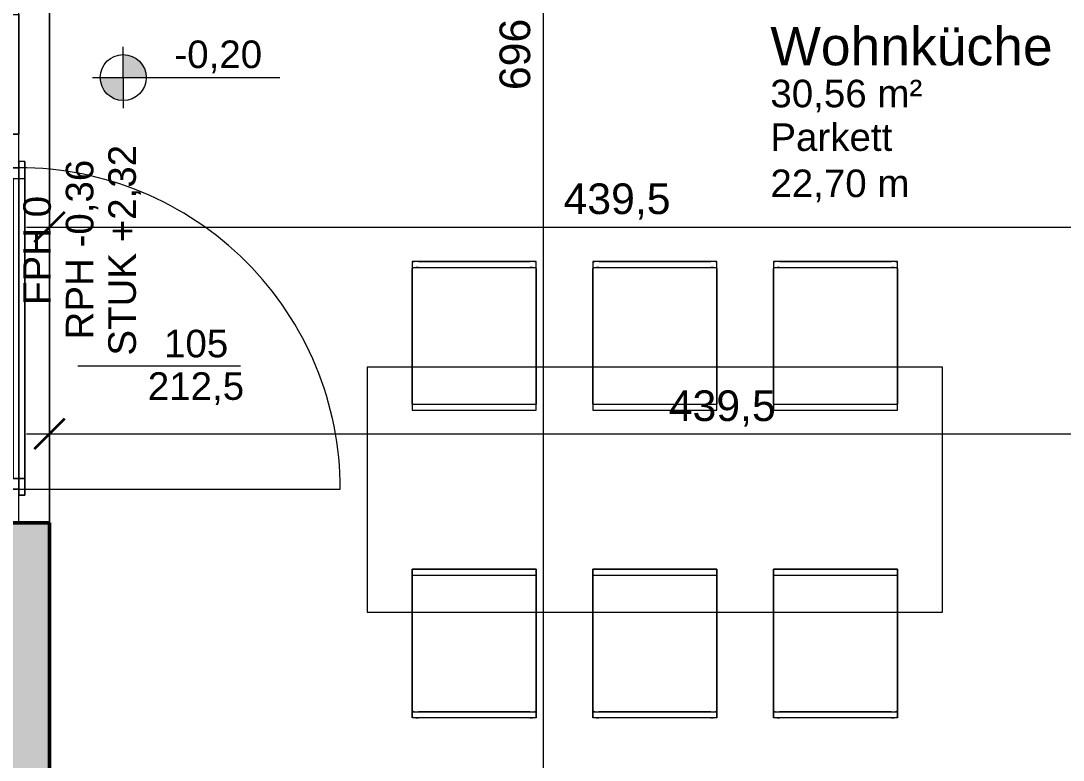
# Model space of a CAD drawing. Header units: metres. Extents: x -2.6 to 53.4, y 58.8 to 100.4.
# Drawn here: x 7.929 to 11.334, y 81.675 to 84.09 of the extents above; entities that cross this region are included whole.
import ezdxf

# ---------------------------------------------------------------- set-up
doc = ezdxf.new("R2010")
doc.units = ezdxf.units.M
for name, color, linetype, lineweight in [('A-GLAZ-IDEN_', 152, 'Continuous', 9), ('A_2D', 7, 'Continuous', 13), ('A_Bemassung-50_', 4, 'Continuous', 9), ('A_Bemassung_', 4, 'Continuous', 9), ('A_Moebel', 6, 'Continuous', 13), ('A_Raeume_', 7, 'Continuous', 5), ('A_Raeume_Beschriftung_', 7, 'Continuous', 9), ('A_Waende', 7, 'Continuous', 13), ('G-ANNO-DIMS_', 111, 'Continuous', 9)]:
    doc.layers.add(name, color=color, linetype=linetype, lineweight=lineweight)
doc.styles.add('Arial_2', font='arial.ttf', dxfattribs={"height": 0.09})
doc.styles.add('Arial_3', font='arial.ttf', dxfattribs={"height": 0.125})
doc.styles.add('Arial_5', font='arial.ttf', dxfattribs={"height": 0.1})
doc.dimstyles.new('WGA-Bemaßung_1', dxfattribs={"dimscale": 0.3048, "dimtxt": 0.102026, "dimasz": 0.328084, "dimexe": 0.246063, "dimexo": 0.0625, "dimgap": 0.04101, "dimtad": 1, "dimdec": 1, "dimlfac": 100, "dimrnd": 0.5, "dimdsep": 46, "dimtxsty": 'Arial_5', "dimblk1": 'OBLIQUE', "dimblk2": 'OBLIQUE', "dimsah": 1, "dimcen": 0.09, "dimdle": 0.246063, "dimazin": 2, "dimtfac": 1, "dimtdec": 4, "dimtix": 1, "dimtmove": 2, "dimatfit": 3, "dimfxl": 0.656168, "dimfxlon": 1, "dimtvp": 1, "dimtolj": 1, "dimtzin": 0, "dimarcsym": 2})
doc.dimstyles.new('WGA-Bemaßung_3', dxfattribs={"dimscale": 0.3048, "dimtxt": 0.102026, "dimasz": 0.328084, "dimexe": 0.246063, "dimexo": 0.0625, "dimgap": 0.04101, "dimtad": 1, "dimdec": 1, "dimlfac": 100, "dimrnd": 0.5, "dimdsep": 46, "dimtxsty": 'Arial_5', "dimblk1": 'OBLIQUE', "dimblk2": 'OBLIQUE', "dimsah": 1, "dimcen": 0.09, "dimdle": 0.246063, "dimazin": 2, "dimtfac": 1, "dimtdec": 4, "dimtix": 1, "dimtmove": 0, "dimatfit": 3, "dimfxl": 0.656168, "dimfxlon": 1, "dimtvp": 1, "dimtolj": 1, "dimtzin": 0, "dimarcsym": 2})

# ---------------------------------------------------------------- blocks, each defined once
blk = doc.blocks.new('Moeb_Esstisch_rechteckig_bear - 188 x 80-2791860-263_PP_00EG_BT1')
at = {"layer": 'A_Moebel', "color": 8}
for p, q in [((-1.4191, 0.7452), (-1.4391, 0.7452)), ((-1.4391, 0.7452), (-1.4391, 0.7423)), ((-1.4391, 0.7423), (-1.4391, 0.4)), ((-1.4391, 0.7423), (-1.4391, 0.7225)), ((-1.4391, 0.7423), (-1.4391, 0.6914)), ((-1.4391, 0.7255), (-1.4385, 0.7255)), ((-1.4391, 0.6716), (-1.4391, 0.7225)), ((-1.4384, 0.7255), (-1.4365, 0.7255)), ((-1.4364, 0.7255), (-1.4334, 0.7255)), ((-1.4332, 0.7255), (-1.4291, 0.7255)), ((-1.4291, 0.7255), (-1.4243, 0.7255)), ((-1.4242, 0.7255), (-1.4191, 0.7255)), ((-1.0541, 0.7452), (-1.4191, 0.7452)), ((-1.4191, 0.7452), (-1.0541, 0.7452)), ((-1.4191, 0.7255), (-1.0541, 0.7255)), ((-1.4191, 0.7255), (-1.0541, 0.7255)), ((-1.0341, 0.7452), (-1.0541, 0.7452)), ((-1.0541, 0.7255), (-1.0489, 0.7255)), ((-1.0489, 0.7255), (-1.0442, 0.7255)), ((-1.0441, 0.7255), (-1.0401, 0.7255)), ((-1.0399, 0.7255), (-1.037, 0.7255)), ((-1.0367, 0.7255), (-1.035, 0.7255)), ((-1.0347, 0.7255), (-1.0342, 0.7255)), ((-1.0341, 0.7423), (-1.0341, 0.7452)), ((-1.0341, 0.4), (-1.0341, 0.7423)), ((-1.0341, 0.7225), (-1.0341, 0.7423)), ((-1.0341, 0.6914), (-1.0341, 0.7423)), ((-1.0341, 0.7225), (-1.0341, 0.6716)), ((-0.8291, 0.7452), (-0.8491, 0.7452)), ((-0.8491, 0.7452), (-0.8491, 0.7423)), ((-0.8491, 0.7423), (-0.8491, 0.4)), ((-0.8491, 0.7423), (-0.8491, 0.7225)), ((-0.8491, 0.7423), (-0.8491, 0.6914)), ((-0.8491, 0.7255), (-0.8485, 0.7255)), ((-0.8491, 0.6716), (-0.8491, 0.7225)), ((-0.8484, 0.7255), (-0.8465, 0.7255)), ((-0.8464, 0.7255), (-0.8434, 0.7255)), ((-0.8432, 0.7255), (-0.8391, 0.7255)), ((-0.8391, 0.7255), (-0.8343, 0.7255)), ((-0.8342, 0.7255), (-0.8291, 0.7255)), ((-0.4641, 0.7452), (-0.8291, 0.7452)), ((-0.8291, 0.7452), (-0.4641, 0.7452)), ((-0.8291, 0.7255), (-0.4641, 0.7255)), ((-0.8291, 0.7255), (-0.4641, 0.7255)), ((-0.4441, 0.7452), (-0.4641, 0.7452)), ((-0.4641, 0.7255), (-0.4589, 0.7255)), ((-0.4589, 0.7255), (-0.4542, 0.7255)), ((-0.4541, 0.7255), (-0.4501, 0.7255)), ((-0.4499, 0.7255), (-0.447, 0.7255)), ((-0.4467, 0.7255), (-0.445, 0.7255)), ((-0.4447, 0.7255), (-0.4442, 0.7255)), ((-0.4441, 0.7423), (-0.4441, 0.7452)), ((-0.4441, 0.4), (-0.4441, 0.7423)), ((-0.4441, 0.7225), (-0.4441, 0.7423)), ((-0.4441, 0.6914), (-0.4441, 0.7423)), ((-0.4441, 0.7225), (-0.4441, 0.6716)), ((-0.2391, 0.7452), (-0.2591, 0.7452)), ((-0.2591, 0.7452), (-0.2591, 0.7423)), ((-0.2591, 0.7423), (-0.2591, 0.4)), ((-0.2591, 0.7423), (-0.2591, 0.7225)), ((-0.2591, 0.7423), (-0.2591, 0.6914)), ((-0.2591, 0.7255), (-0.2585, 0.7255)), ((-0.2591, 0.6716), (-0.2591, 0.7225)), ((-0.2584, 0.7255), (-0.2565, 0.7255)), ((-0.2564, 0.7255), (-0.2534, 0.7255)), ((-0.2532, 0.7255), (-0.2491, 0.7255)), ((-0.2491, 0.7255), (-0.2443, 0.7255)), ((-0.2442, 0.7255), (-0.2391, 0.7255)), ((0.1259, 0.7452), (-0.2391, 0.7452)), ((-0.2391, 0.7452), (0.1259, 0.7452)), ((-0.2391, 0.7255), (0.1259, 0.7255)), ((-0.2391, 0.7255), (0.1259, 0.7255)), ((0.1459, 0.7452), (0.1259, 0.7452)), ((0.1259, 0.7255), (0.1311, 0.7255)), ((0.1311, 0.7255), (0.1358, 0.7255)), ((0.1359, 0.7255), (0.1399, 0.7255)), ((0.1401, 0.7255), (0.143, 0.7255)), ((0.1433, 0.7255), (0.145, 0.7255)), ((0.1453, 0.7255), (0.1458, 0.7255)), ((0.1459, 0.7423), (0.1459, 0.7452)), ((0.1459, 0.4), (0.1459, 0.7423)), ((0.1459, 0.7225), (0.1459, 0.7423)), ((0.1459, 0.6914), (0.1459, 0.7423)), ((0.1459, 0.7225), (0.1459, 0.6716)), ((-1.4391, 0.6914), (-1.4391, 0.6868)), ((-1.4391, 0.6868), (-1.4391, 0.6783)), ((-1.0341, 0.6868), (-1.0341, 0.6914)), ((-1.0341, 0.6783), (-1.0341, 0.6868)), ((-0.8491, 0.6914), (-0.8491, 0.6868)), ((-0.8491, 0.6868), (-0.8491, 0.6783)), ((-0.4441, 0.6868), (-0.4441, 0.6914)), ((-0.4441, 0.6783), (-0.4441, 0.6868)), ((-0.2591, 0.6914), (-0.2591, 0.6868)), ((-0.2591, 0.6868), (-0.2591, 0.6783)), ((0.1459, 0.6868), (0.1459, 0.6914)), ((0.1459, 0.6783), (0.1459, 0.6868)), ((-1.4391, 0.6783), (-1.4391, 0.6663)), ((-1.4391, 0.6193), (-1.4391, 0.6716)), ((-1.4391, 0.6663), (-1.4391, 0.6517)), ((-1.4391, 0.6517), (-1.4391, 0.6353)), ((-1.0341, 0.6663), (-1.0341, 0.6783)), ((-1.0341, 0.6716), (-1.0341, 0.6193)), ((-1.0341, 0.6517), (-1.0341, 0.6663)), ((-1.0341, 0.6353), (-1.0341, 0.6517)), ((-0.8491, 0.6783), (-0.8491, 0.6663)), ((-0.8491, 0.6193), (-0.8491, 0.6716)), ((-0.8491, 0.6663), (-0.8491, 0.6517)), ((-0.8491, 0.6517), (-0.8491, 0.6353)), ((-0.4441, 0.6663), (-0.4441, 0.6783)), ((-0.4441, 0.6716), (-0.4441, 0.6193)), ((-0.4441, 0.6517), (-0.4441, 0.6663)), ((-0.4441, 0.6353), (-0.4441, 0.6517)), ((-0.2591, 0.6783), (-0.2591, 0.6663)), ((-0.2591, 0.6193), (-0.2591, 0.6716)), ((-0.2591, 0.6663), (-0.2591, 0.6517)), ((-0.2591, 0.6517), (-0.2591, 0.6353)), ((0.1459, 0.6663), (0.1459, 0.6783)), ((0.1459, 0.6716), (0.1459, 0.6193)), ((0.1459, 0.6517), (0.1459, 0.6663)), ((0.1459, 0.6353), (0.1459, 0.6517)), ((-1.4391, 0.6353), (-1.4391, 0.6181)), ((-1.4391, 0.4), (-1.4391, 0.6193)), ((-1.4391, 0.6181), (-1.4391, 0.4)), ((-1.0341, 0.6181), (-1.0341, 0.6353)), ((-1.0341, 0.6193), (-1.0341, 0.4)), ((-1.0341, 0.4), (-1.0341, 0.6181)), ((-0.8491, 0.6353), (-0.8491, 0.6181)), ((-0.8491, 0.4), (-0.8491, 0.6193)), ((-0.8491, 0.6181), (-0.8491, 0.4)), ((-0.4441, 0.6181), (-0.4441, 0.6353)), ((-0.4441, 0.6193), (-0.4441, 0.4)), ((-0.4441, 0.4), (-0.4441, 0.6181)), ((-0.2591, 0.6353), (-0.2591, 0.6181)), ((-0.2591, 0.4), (-0.2591, 0.6193)), ((-0.2591, 0.6181), (-0.2591, 0.4)), ((0.1459, 0.6181), (0.1459, 0.6353)), ((0.1459, 0.6193), (0.1459, 0.4)), ((0.1459, 0.4), (0.1459, 0.6181)), ((0.2934, 0.4), (-1.5866, 0.4)), ((-1.5866, 0.4), (-1.5866, -0.4)), ((0.2934, 0.4), (-1.5866, 0.4)), ((-1.5866, 0.4), (-1.5866, -0.4)), ((-1.4391, 0.4), (-1.4391, 0.2599)), ((-1.4391, 0.4), (-1.4391, 0.3221)), ((-1.4391, 0.3232), (-1.4391, 0.4)), ((-1.0341, 0.2599), (-1.0341, 0.4)), ((-1.0341, 0.4), (-1.0341, 0.3232)), ((-1.0341, 0.3221), (-1.0341, 0.4)), ((-0.8491, 0.4), (-0.8491, 0.2599)), ((-0.8491, 0.4), (-0.8491, 0.3221)), ((-0.8491, 0.3232), (-0.8491, 0.4)), ((-0.4441, 0.2599), (-0.4441, 0.4)), ((-0.4441, 0.4), (-0.4441, 0.3232)), ((-0.4441, 0.3221), (-0.4441, 0.4)), ((-0.2591, 0.4), (-0.2591, 0.2599)), ((-0.2591, 0.4), (-0.2591, 0.3221)), ((-0.2591, 0.3232), (-0.2591, 0.4)), ((0.1459, 0.2599), (0.1459, 0.4)), ((0.1459, 0.4), (0.1459, 0.3232)), ((0.1459, 0.3221), (0.1459, 0.4)), ((0.2934, -0.4), (0.2934, 0.4)), ((0.2934, -0.4), (0.2934, 0.4)), ((-1.4391, 0.3232), (-1.4391, 0.2628)), ((-1.4391, 0.3117), (-1.4391, 0.3221)), ((-1.4391, 0.3018), (-1.4391, 0.3117)), ((-1.0341, 0.3076), (-1.0341, 0.3232)), ((-1.0341, 0.3221), (-1.0341, 0.2932)), ((-1.0341, 0.2928), (-1.0341, 0.3076)), ((-0.8491, 0.3232), (-0.8491, 0.2599)), ((-0.8491, 0.3117), (-0.8491, 0.3221)), ((-0.8491, 0.3018), (-0.8491, 0.3117)), ((-0.4441, 0.2799), (-0.4441, 0.3232)), ((-0.4441, 0.3221), (-0.4441, 0.3117)), ((-0.4441, 0.3117), (-0.4441, 0.3018)), ((-0.2591, 0.3232), (-0.2591, 0.3076)), ((-0.2591, 0.2932), (-0.2591, 0.3221)), ((-0.2591, 0.3076), (-0.2591, 0.2928)), ((0.1459, 0.3076), (0.1459, 0.3232)), ((0.1459, 0.3221), (0.1459, 0.3117)), ((0.1459, 0.3117), (0.1459, 0.2932)), ((0.1459, 0.2928), (0.1459, 0.3076)), ((-1.4391, 0.2932), (-1.4391, 0.3018)), ((-1.4391, 0.2863), (-1.4391, 0.2928)), ((-1.4391, 0.2818), (-1.4391, 0.2863)), ((-1.4391, 0.2798), (-1.4391, 0.2818)), ((-1.4391, 0.2798), (-1.4391, 0.2599)), ((-1.4391, 0.2798), (-1.0341, 0.2798)), ((-1.0341, 0.2799), (-1.0341, 0.2928)), ((-1.0341, 0.2928), (-1.0341, 0.2798)), ((-1.0341, 0.2696), (-1.0341, 0.2799)), ((-1.0341, 0.2599), (-1.0341, 0.2798)), ((-0.8491, 0.2932), (-0.8491, 0.3018)), ((-0.8491, 0.2863), (-0.8491, 0.2928)), ((-0.8491, 0.2818), (-0.8491, 0.2863)), ((-0.8491, 0.2798), (-0.8491, 0.2818)), ((-0.8491, 0.2798), (-0.8491, 0.2599)), ((-0.8491, 0.2798), (-0.4441, 0.2798)), ((-0.4441, 0.3018), (-0.4441, 0.2932)), ((-0.4441, 0.2928), (-0.4441, 0.2863)), ((-0.4441, 0.2863), (-0.4441, 0.2818)), ((-0.4441, 0.2818), (-0.4441, 0.2798)), ((-0.4441, 0.2696), (-0.4441, 0.2799)), ((-0.4441, 0.2599), (-0.4441, 0.2798)), ((-0.2591, 0.2798), (-0.2591, 0.2928)), ((-0.2591, 0.2928), (-0.2591, 0.2799)), ((-0.2591, 0.2799), (-0.2591, 0.2696)), ((-0.2591, 0.2798), (-0.2591, 0.2599)), ((-0.2591, 0.2798), (0.1459, 0.2798)), ((0.1459, 0.2799), (0.1459, 0.2928)), ((0.1459, 0.2928), (0.1459, 0.2798)), ((0.1459, 0.2696), (0.1459, 0.2799)), ((0.1459, 0.2599), (0.1459, 0.2798)), ((-1.4391, 0.2628), (-1.4391, 0.2599)), ((-1.4391, 0.2599), (-1.0341, 0.2599)), ((-1.4391, 0.2599), (-1.0341, 0.2599)), ((-1.0341, 0.2628), (-1.0341, 0.2696)), ((-1.0341, 0.2599), (-1.0341, 0.2628)), ((-0.8491, 0.2599), (-0.4441, 0.2599)), ((-0.8491, 0.2599), (-0.4441, 0.2599)), ((-0.4441, 0.2628), (-0.4441, 0.2696)), ((-0.4441, 0.2599), (-0.4441, 0.2628)), ((-0.2591, 0.2696), (-0.2591, 0.2628)), ((-0.2591, 0.2628), (-0.2591, 0.2599)), ((-0.2591, 0.2599), (0.1459, 0.2599)), ((-0.2591, 0.2599), (0.1459, 0.2599)), ((0.1459, 0.2628), (0.1459, 0.2696)), ((0.1459, 0.2599), (0.1459, 0.2628)), ((-1.4391, -0.2599), (-1.0341, -0.2599)), ((-1.4391, -0.4), (-1.4391, -0.2599)), ((-1.4391, -0.2599), (-1.4391, -0.2628)), ((-1.4391, -0.2599), (-1.4391, -0.2798)), ((-1.0341, -0.2599), (-1.4391, -0.2599)), ((-1.4391, -0.2599), (-1.0341, -0.2599)), ((-1.4391, -0.4), (-1.4391, -0.2599)), ((-1.4391, -0.2599), (-1.4391, -0.2628)), ((-1.4391, -0.2599), (-1.4391, -0.2798)), ((-1.0341, -0.2599), (-1.4391, -0.2599)), ((-1.4391, -0.2628), (-1.4391, -0.2696)), ((-1.4391, -0.2628), (-1.4391, -0.2696)), ((-1.4391, -0.2696), (-1.4391, -0.2799)), ((-1.4391, -0.2696), (-1.4391, -0.2799)), ((-1.0341, -0.2599), (-1.0341, -0.4)), ((-1.0341, -0.2798), (-1.0341, -0.2599)), ((-1.0341, -0.2628), (-1.0341, -0.2599)), ((-1.0341, -0.2599), (-1.0341, -0.4)), ((-1.0341, -0.2798), (-1.0341, -0.2599)), ((-1.0341, -0.2628), (-1.0341, -0.2599)), ((-1.0341, -0.2696), (-1.0341, -0.2628)), ((-1.0341, -0.2696), (-1.0341, -0.2628)), ((-1.0341, -0.2799), (-1.0341, -0.2696)), ((-1.0341, -0.2799), (-1.0341, -0.2696)), ((-0.8491, -0.2599), (-0.4441, -0.2599)), ((-0.8491, -0.4), (-0.8491, -0.2599)), ((-0.8491, -0.2599), (-0.8491, -0.2628)), ((-0.8491, -0.2599), (-0.8491, -0.2798)), ((-0.4441, -0.2599), (-0.8491, -0.2599)), ((-0.8491, -0.2628), (-0.8491, -0.2696)), ((-0.8491, -0.2696), (-0.8491, -0.2799)), ((-0.4441, -0.2599), (-0.4441, -0.4)), ((-0.4441, -0.2798), (-0.4441, -0.2599)), ((-0.4441, -0.2628), (-0.4441, -0.2599)), ((-0.4441, -0.2696), (-0.4441, -0.2628)), ((-0.4441, -0.2799), (-0.4441, -0.2696)), ((-0.2591, -0.2599), (0.1459, -0.2599)), ((-0.2591, -0.4), (-0.2591, -0.2599)), ((-0.2591, -0.2599), (-0.2591, -0.2628)), ((-0.2591, -0.2599), (-0.2591, -0.2798)), ((0.1459, -0.2599), (-0.2591, -0.2599)), ((-0.2591, -0.2599), (0.1459, -0.2599)), ((-0.2591, -0.4), (-0.2591, -0.2599)), ((-0.2591, -0.2599), (-0.2591, -0.2628)), ((-0.2591, -0.2599), (-0.2591, -0.2798)), ((0.1459, -0.2599), (-0.2591, -0.2599)), ((-0.2591, -0.2628), (-0.2591, -0.2696)), ((-0.2591, -0.2628), (-0.2591, -0.2696)), ((-0.2591, -0.2696), (-0.2591, -0.3232)), ((-0.2591, -0.2696), (-0.2591, -0.2799)), ((0.1459, -0.2599), (0.1459, -0.4)), ((0.1459, -0.2798), (0.1459, -0.2599)), ((0.1459, -0.2628), (0.1459, -0.2599)), ((0.1459, -0.2599), (0.1459, -0.4)), ((0.1459, -0.2798), (0.1459, -0.2599)), ((0.1459, -0.2628), (0.1459, -0.2599)), ((0.1459, -0.2928), (0.1459, -0.2628)), ((0.1459, -0.2696), (0.1459, -0.2628)), ((0.1459, -0.2799), (0.1459, -0.2696)), ((-1.4391, -0.2818), (-1.4391, -0.2798)), ((-1.0341, -0.2798), (-1.4391, -0.2798)), ((-1.4391, -0.2818), (-1.4391, -0.2798)), ((-1.0341, -0.2798), (-1.4391, -0.2798)), ((-1.4391, -0.2799), (-1.4391, -0.2928)), ((-1.4391, -0.2799), (-1.4391, -0.2928)), ((-1.4391, -0.2863), (-1.4391, -0.2818)), ((-1.4391, -0.2863), (-1.4391, -0.2818)), ((-1.4391, -0.2928), (-1.4391, -0.2863)), ((-1.4391, -0.2928), (-1.4391, -0.2863)), ((-1.4391, -0.2928), (-1.4391, -0.3076)), ((-1.4391, -0.2928), (-1.4391, -0.3076)), ((-1.4391, -0.3018), (-1.4391, -0.2932)), ((-1.4391, -0.3018), (-1.4391, -0.2932)), ((-1.4391, -0.3117), (-1.4391, -0.3018)), ((-1.4391, -0.3117), (-1.4391, -0.3018)), ((-1.0341, -0.2798), (-1.0341, -0.2818)), ((-1.0341, -0.2798), (-1.0341, -0.2818)), ((-1.0341, -0.2928), (-1.0341, -0.2799)), ((-1.0341, -0.2928), (-1.0341, -0.2799)), ((-1.0341, -0.2818), (-1.0341, -0.2863)), ((-1.0341, -0.2818), (-1.0341, -0.2863)), ((-1.0341, -0.2863), (-1.0341, -0.2928)), ((-1.0341, -0.2863), (-1.0341, -0.2928)), ((-1.0341, -0.3076), (-1.0341, -0.2928)), ((-1.0341, -0.3076), (-1.0341, -0.2928)), ((-1.0341, -0.2932), (-1.0341, -0.3018)), ((-1.0341, -0.2932), (-1.0341, -0.3018)), ((-1.0341, -0.3018), (-1.0341, -0.3117)), ((-1.0341, -0.3018), (-1.0341, -0.3117)), ((-0.8491, -0.2928), (-0.8491, -0.2798)), ((-0.4441, -0.2798), (-0.8491, -0.2798)), ((-0.8491, -0.2799), (-0.8491, -0.2928)), ((-0.8491, -0.2928), (-0.8491, -0.3076)), ((-0.8491, -0.3221), (-0.8491, -0.2932)), ((-0.4441, -0.2798), (-0.4441, -0.2928)), ((-0.4441, -0.2928), (-0.4441, -0.2799)), ((-0.4441, -0.3076), (-0.4441, -0.2928)), ((-0.4441, -0.2932), (-0.4441, -0.3221)), ((-0.2591, -0.2928), (-0.2591, -0.2798)), ((0.1459, -0.2798), (-0.2591, -0.2798)), ((-0.2591, -0.2818), (-0.2591, -0.2798)), ((0.1459, -0.2798), (-0.2591, -0.2798)), ((-0.2591, -0.2799), (-0.2591, -0.2928)), ((-0.2591, -0.2863), (-0.2591, -0.2818)), ((-0.2591, -0.2928), (-0.2591, -0.2863)), ((-0.2591, -0.2928), (-0.2591, -0.3076)), ((-0.2591, -0.3221), (-0.2591, -0.2932)), ((-0.2591, -0.3018), (-0.2591, -0.2932)), ((-0.2591, -0.3117), (-0.2591, -0.3018)), ((0.1459, -0.2798), (0.1459, -0.2928)), ((0.1459, -0.2798), (0.1459, -0.2818)), ((0.1459, -0.2928), (0.1459, -0.2799)), ((0.1459, -0.2818), (0.1459, -0.2863)), ((0.1459, -0.2863), (0.1459, -0.2928)), ((0.1459, -0.3232), (0.1459, -0.2928)), ((0.1459, -0.3076), (0.1459, -0.2928)), ((0.1459, -0.2932), (0.1459, -0.3221)), ((0.1459, -0.2932), (0.1459, -0.3018)), ((0.1459, -0.3018), (0.1459, -0.3117)), ((-1.4391, -0.3076), (-1.4391, -0.3232)), ((-1.4391, -0.3076), (-1.4391, -0.3232)), ((-1.4391, -0.3221), (-1.4391, -0.3117)), ((-1.4391, -0.3221), (-1.4391, -0.3117)), ((-1.4391, -0.3221), (-1.4391, -0.4)), ((-1.4391, -0.3221), (-1.4391, -0.4)), ((-1.4391, -0.4), (-1.4391, -0.3232)), ((-1.4391, -0.4), (-1.4391, -0.3232)), ((-1.0341, -0.3232), (-1.0341, -0.3076)), ((-1.0341, -0.3232), (-1.0341, -0.3076)), ((-1.0341, -0.3117), (-1.0341, -0.3221)), ((-1.0341, -0.3117), (-1.0341, -0.3221)), ((-1.0341, -0.4), (-1.0341, -0.3221)), ((-1.0341, -0.4), (-1.0341, -0.3221)), ((-1.0341, -0.3232), (-1.0341, -0.4)), ((-1.0341, -0.3232), (-1.0341, -0.4)), ((-0.8491, -0.3076), (-0.8491, -0.3232)), ((-0.8491, -0.3221), (-0.8491, -0.4)), ((-0.8491, -0.4), (-0.8491, -0.3232)), ((-0.4441, -0.3232), (-0.4441, -0.3076)), ((-0.4441, -0.4), (-0.4441, -0.3221)), ((-0.4441, -0.3232), (-0.4441, -0.4)), ((-0.2591, -0.3076), (-0.2591, -0.3232)), ((-0.2591, -0.3221), (-0.2591, -0.3117)), ((-0.2591, -0.3221), (-0.2591, -0.4)), ((-0.2591, -0.3221), (-0.2591, -0.4)), ((-0.2591, -0.4), (-0.2591, -0.3232)), ((-0.2591, -0.4), (-0.2591, -0.3232)), ((0.1459, -0.3232), (0.1459, -0.3076)), ((0.1459, -0.3117), (0.1459, -0.3221)), ((0.1459, -0.4), (0.1459, -0.3221)), ((0.1459, -0.4), (0.1459, -0.3221)), ((0.1459, -0.3232), (0.1459, -0.4)), ((0.1459, -0.3232), (0.1459, -0.4)), ((-1.5866, -0.4), (0.2934, -0.4)), ((-1.5866, -0.4), (0.2934, -0.4)), ((-1.4391, -0.6711), (-1.4391, -0.4)), ((-1.4391, -0.6193), (-1.4391, -0.4)), ((-1.4391, -0.4), (-1.4391, -0.6181)), ((-1.4391, -0.6711), (-1.4391, -0.4)), ((-1.4391, -0.6193), (-1.4391, -0.4)), ((-1.4391, -0.4), (-1.4391, -0.6181)), ((-1.0341, -0.4), (-1.0341, -0.6711)), ((-1.0341, -0.6181), (-1.0341, -0.4)), ((-1.0341, -0.4), (-1.0341, -0.6193)), ((-1.0341, -0.4), (-1.0341, -0.6711)), ((-1.0341, -0.6181), (-1.0341, -0.4)), ((-1.0341, -0.4), (-1.0341, -0.6193)), ((-0.8491, -0.7423), (-0.8491, -0.4)), ((-0.8491, -0.6193), (-0.8491, -0.4)), ((-0.8491, -0.4), (-0.8491, -0.6181)), ((-0.4441, -0.4), (-0.4441, -0.6711)), ((-0.4441, -0.6181), (-0.4441, -0.4)), ((-0.4441, -0.4), (-0.4441, -0.6193)), ((-0.2591, -0.6711), (-0.2591, -0.4)), ((-0.2591, -0.6193), (-0.2591, -0.4)), ((-0.2591, -0.4), (-0.2591, -0.6181)), ((-0.2591, -0.6711), (-0.2591, -0.4)), ((-0.2591, -0.6193), (-0.2591, -0.4)), ((-0.2591, -0.4), (-0.2591, -0.6181)), ((0.1459, -0.4), (0.1459, -0.6711)), ((0.1459, -0.6181), (0.1459, -0.4)), ((0.1459, -0.4), (0.1459, -0.6193)), ((0.1459, -0.4), (0.1459, -0.6711)), ((0.1459, -0.6181), (0.1459, -0.4)), ((0.1459, -0.4), (0.1459, -0.6193)), ((-1.4391, -0.6181), (-1.4391, -0.6353)), ((-1.4391, -0.6181), (-1.4391, -0.6353)), ((-1.4391, -0.6716), (-1.4391, -0.6193)), ((-1.4391, -0.6716), (-1.4391, -0.6193)), ((-1.4391, -0.6353), (-1.4391, -0.6517)), ((-1.4391, -0.6353), (-1.4391, -0.6517)), ((-1.0341, -0.6353), (-1.0341, -0.6181)), ((-1.0341, -0.6353), (-1.0341, -0.6181)), ((-1.0341, -0.6193), (-1.0341, -0.6716)), ((-1.0341, -0.6193), (-1.0341, -0.6716)), ((-1.0341, -0.6517), (-1.0341, -0.6353)), ((-1.0341, -0.6517), (-1.0341, -0.6353)), ((-0.8491, -0.6181), (-0.8491, -0.6353)), ((-0.8491, -0.6716), (-0.8491, -0.6193)), ((-0.8491, -0.6353), (-0.8491, -0.6517)), ((-0.4441, -0.6353), (-0.4441, -0.6181)), ((-0.4441, -0.6193), (-0.4441, -0.6716)), ((-0.4441, -0.6517), (-0.4441, -0.6353)), ((-0.2591, -0.6181), (-0.2591, -0.6353)), ((-0.2591, -0.6181), (-0.2591, -0.6353)), ((-0.2591, -0.6716), (-0.2591, -0.6193)), ((-0.2591, -0.6716), (-0.2591, -0.6193)), ((-0.2591, -0.6353), (-0.2591, -0.6517)), ((-0.2591, -0.6353), (-0.2591, -0.6517)), ((0.1459, -0.6663), (0.1459, -0.6181)), ((0.1459, -0.6353), (0.1459, -0.6181)), ((0.1459, -0.6193), (0.1459, -0.6716)), ((0.1459, -0.6193), (0.1459, -0.6716)), ((0.1459, -0.6517), (0.1459, -0.6353)), ((-1.4391, -0.6517), (-1.4391, -0.6663)), ((-1.4391, -0.6517), (-1.4391, -0.6663)), ((-1.4391, -0.6663), (-1.4391, -0.6714)), ((-1.4391, -0.6663), (-1.4391, -0.6714)), ((-1.4391, -0.7423), (-1.4391, -0.6716)), ((-1.4391, -0.7225), (-1.4391, -0.6716)), ((-1.4391, -0.7423), (-1.4391, -0.6716)), ((-1.4391, -0.7225), (-1.4391, -0.6716)), ((-1.4391, -0.672), (-1.4391, -0.6783)), ((-1.4391, -0.672), (-1.4391, -0.6783)), ((-1.4391, -0.6783), (-1.4391, -0.6868)), ((-1.4391, -0.6783), (-1.4391, -0.6868)), ((-1.0341, -0.6663), (-1.0341, -0.6517)), ((-1.0341, -0.6663), (-1.0341, -0.6517)), ((-1.0341, -0.6714), (-1.0341, -0.6663)), ((-1.0341, -0.6714), (-1.0341, -0.6663)), ((-1.0341, -0.6716), (-1.0341, -0.7423)), ((-1.0341, -0.6716), (-1.0341, -0.7225)), ((-1.0341, -0.6716), (-1.0341, -0.7423)), ((-1.0341, -0.6716), (-1.0341, -0.7225)), ((-1.0341, -0.6783), (-1.0341, -0.672)), ((-1.0341, -0.6783), (-1.0341, -0.672)), ((-1.0341, -0.6868), (-1.0341, -0.6783)), ((-1.0341, -0.6868), (-1.0341, -0.6783)), ((-0.8491, -0.6517), (-0.8491, -0.6663)), ((-0.8491, -0.6663), (-0.8491, -0.6783)), ((-0.8491, -0.7225), (-0.8491, -0.6716)), ((-0.8491, -0.6783), (-0.8491, -0.6868)), ((-0.4441, -0.6663), (-0.4441, -0.6517)), ((-0.4441, -0.6714), (-0.4441, -0.6663)), ((-0.4441, -0.6716), (-0.4441, -0.7423)), ((-0.4441, -0.6716), (-0.4441, -0.7225)), ((-0.4441, -0.6783), (-0.4441, -0.672)), ((-0.4441, -0.6868), (-0.4441, -0.6783)), ((-0.2591, -0.6517), (-0.2591, -0.6663)), ((-0.2591, -0.6517), (-0.2591, -0.6663)), ((-0.2591, -0.6663), (-0.2591, -0.6714)), ((-0.2591, -0.6663), (-0.2591, -0.6714)), ((-0.2591, -0.7423), (-0.2591, -0.6716)), ((-0.2591, -0.7225), (-0.2591, -0.6716)), ((-0.2591, -0.7423), (-0.2591, -0.6716)), ((-0.2591, -0.7225), (-0.2591, -0.6716)), ((-0.2591, -0.672), (-0.2591, -0.6783)), ((-0.2591, -0.672), (-0.2591, -0.6783)), ((-0.2591, -0.6783), (-0.2591, -0.6868)), ((-0.2591, -0.6783), (-0.2591, -0.6868)), ((0.1459, -0.6663), (0.1459, -0.6517)), ((0.1459, -0.6714), (0.1459, -0.6663)), ((0.1459, -0.6714), (0.1459, -0.6663)), ((0.1459, -0.6716), (0.1459, -0.7423)), ((0.1459, -0.6716), (0.1459, -0.7225)), ((0.1459, -0.6716), (0.1459, -0.7423)), ((0.1459, -0.6716), (0.1459, -0.7225)), ((0.1459, -0.6914), (0.1459, -0.672)), ((0.1459, -0.6783), (0.1459, -0.672)), ((0.1459, -0.6868), (0.1459, -0.6783)), ((-1.4391, -0.6868), (-1.4391, -0.6914)), ((-1.4391, -0.6868), (-1.4391, -0.6914)), ((-1.4391, -0.6914), (-1.4391, -0.7423)), ((-1.4391, -0.6914), (-1.4391, -0.7423)), ((-1.0341, -0.6914), (-1.0341, -0.6868)), ((-1.0341, -0.6914), (-1.0341, -0.6868)), ((-1.0341, -0.7423), (-1.0341, -0.6914)), ((-1.0341, -0.7423), (-1.0341, -0.6914)), ((-0.8491, -0.6868), (-0.8491, -0.6914)), ((-0.8491, -0.6914), (-0.8491, -0.7423)), ((-0.4441, -0.6914), (-0.4441, -0.6868)), ((-0.4441, -0.7423), (-0.4441, -0.6914)), ((-0.2591, -0.6868), (-0.2591, -0.6914)), ((-0.2591, -0.6868), (-0.2591, -0.6914)), ((-0.2591, -0.6914), (-0.2591, -0.7423)), ((-0.2591, -0.6914), (-0.2591, -0.7423)), ((0.1459, -0.6914), (0.1459, -0.6868)), ((0.1459, -0.7423), (0.1459, -0.6914)), ((0.1459, -0.7423), (0.1459, -0.6914)), ((-1.4391, -0.7225), (-1.4391, -0.7423)), ((-1.4391, -0.7225), (-1.4391, -0.7423)), ((-1.4391, -0.7255), (-1.4385, -0.7255)), ((-1.4391, -0.7255), (-1.4385, -0.7255)), ((-1.4391, -0.7452), (-1.4391, -0.7423)), ((-1.4391, -0.7452), (-1.4391, -0.7423)), ((-1.4191, -0.7452), (-1.4391, -0.7452)), ((-1.4191, -0.7452), (-1.4391, -0.7452)), ((-1.4384, -0.7255), (-1.4365, -0.7255)), ((-1.4384, -0.7255), (-1.4365, -0.7255)), ((-1.4364, -0.7255), (-1.4334, -0.7255)), ((-1.4364, -0.7255), (-1.4334, -0.7255)), ((-1.4332, -0.7255), (-1.4291, -0.7255)), ((-1.4332, -0.7255), (-1.4291, -0.7255)), ((-1.4291, -0.7255), (-1.4243, -0.7255)), ((-1.4291, -0.7255), (-1.4243, -0.7255)), ((-1.4242, -0.7255), (-1.4191, -0.7255)), ((-1.4242, -0.7255), (-1.4191, -0.7255)), ((-1.4191, -0.7255), (-1.0541, -0.7255)), ((-1.0541, -0.7255), (-1.4191, -0.7255)), ((-1.4191, -0.7255), (-1.0541, -0.7255)), ((-1.0541, -0.7255), (-1.4191, -0.7255)), ((-1.0541, -0.7452), (-1.4191, -0.7452)), ((-1.0541, -0.7452), (-1.4191, -0.7452)), ((-1.0541, -0.7452), (-1.4191, -0.7452)), ((-1.0541, -0.7452), (-1.4191, -0.7452)), ((-1.0541, -0.7255), (-1.0489, -0.7255)), ((-1.0541, -0.7255), (-1.0489, -0.7255)), ((-1.0341, -0.7452), (-1.0541, -0.7452)), ((-1.0341, -0.7452), (-1.0541, -0.7452)), ((-1.0489, -0.7255), (-1.0442, -0.7255)), ((-1.0489, -0.7255), (-1.0442, -0.7255)), ((-1.0441, -0.7255), (-1.0401, -0.7255)), ((-1.0441, -0.7255), (-1.0401, -0.7255)), ((-1.0399, -0.7255), (-1.037, -0.7255)), ((-1.0399, -0.7255), (-1.037, -0.7255)), ((-1.0367, -0.7255), (-1.035, -0.7255)), ((-1.0367, -0.7255), (-1.035, -0.7255)), ((-1.0347, -0.7255), (-1.0342, -0.7255)), ((-1.0347, -0.7255), (-1.0342, -0.7255)), ((-1.0341, -0.7423), (-1.0341, -0.7225)), ((-1.0341, -0.7423), (-1.0341, -0.7225)), ((-1.0341, -0.7423), (-1.0341, -0.7452)), ((-1.0341, -0.7423), (-1.0341, -0.7452)), ((-0.8491, -0.7225), (-0.8491, -0.7423)), ((-0.8491, -0.7255), (-0.8485, -0.7255)), ((-0.8491, -0.7452), (-0.8491, -0.7423)), ((-0.8291, -0.7452), (-0.8491, -0.7452)), ((-0.8484, -0.7255), (-0.8465, -0.7255)), ((-0.8464, -0.7255), (-0.8434, -0.7255)), ((-0.8432, -0.7255), (-0.8391, -0.7255)), ((-0.8391, -0.7255), (-0.8343, -0.7255)), ((-0.8342, -0.7255), (-0.8291, -0.7255)), ((-0.8291, -0.7255), (-0.4641, -0.7255)), ((-0.4641, -0.7255), (-0.8291, -0.7255)), ((-0.4641, -0.7452), (-0.8291, -0.7452)), ((-0.4641, -0.7452), (-0.8291, -0.7452)), ((-0.4641, -0.7255), (-0.4589, -0.7255)), ((-0.4441, -0.7452), (-0.4641, -0.7452)), ((-0.4589, -0.7255), (-0.4542, -0.7255)), ((-0.4541, -0.7255), (-0.4501, -0.7255)), ((-0.4499, -0.7255), (-0.447, -0.7255)), ((-0.4467, -0.7255), (-0.445, -0.7255)), ((-0.4447, -0.7255), (-0.4442, -0.7255)), ((-0.4441, -0.7423), (-0.4441, -0.7225)), ((-0.4441, -0.7423), (-0.4441, -0.7452)), ((-0.2591, -0.7225), (-0.2591, -0.7423)), ((-0.2591, -0.7225), (-0.2591, -0.7423)), ((-0.2591, -0.7255), (-0.2585, -0.7255)), ((-0.2591, -0.7255), (-0.2585, -0.7255)), ((-0.2591, -0.7452), (-0.2591, -0.7423)), ((-0.2591, -0.7452), (-0.2591, -0.7423)), ((-0.2391, -0.7452), (-0.2591, -0.7452)), ((-0.2391, -0.7452), (-0.2591, -0.7452)), ((-0.2584, -0.7255), (-0.2565, -0.7255)), ((-0.2584, -0.7255), (-0.2565, -0.7255)), ((-0.2564, -0.7255), (-0.2534, -0.7255)), ((-0.2564, -0.7255), (-0.2534, -0.7255)), ((-0.2532, -0.7255), (-0.2491, -0.7255)), ((-0.2532, -0.7255), (-0.2491, -0.7255)), ((-0.2491, -0.7255), (-0.2443, -0.7255)), ((-0.2491, -0.7255), (-0.2443, -0.7255)), ((-0.2442, -0.7255), (-0.2391, -0.7255)), ((-0.2442, -0.7255), (-0.2391, -0.7255)), ((-0.2391, -0.7255), (0.1259, -0.7255)), ((0.1259, -0.7255), (-0.2391, -0.7255)), ((-0.2391, -0.7255), (0.1259, -0.7255)), ((0.1259, -0.7255), (-0.2391, -0.7255)), ((0.1259, -0.7452), (-0.2391, -0.7452)), ((0.1259, -0.7452), (-0.2391, -0.7452)), ((0.1259, -0.7452), (-0.2391, -0.7452)), ((0.1259, -0.7452), (-0.2391, -0.7452)), ((0.1259, -0.7255), (0.1311, -0.7255)), ((0.1259, -0.7255), (0.1311, -0.7255)), ((0.1459, -0.7452), (0.1259, -0.7452)), ((0.1459, -0.7452), (0.1259, -0.7452)), ((0.1311, -0.7255), (0.1358, -0.7255)), ((0.1311, -0.7255), (0.1358, -0.7255)), ((0.1359, -0.7255), (0.1399, -0.7255)), ((0.1359, -0.7255), (0.1399, -0.7255)), ((0.1401, -0.7255), (0.143, -0.7255)), ((0.1401, -0.7255), (0.143, -0.7255)), ((0.1433, -0.7255), (0.145, -0.7255)), ((0.1433, -0.7255), (0.145, -0.7255)), ((0.1453, -0.7255), (0.1458, -0.7255)), ((0.1453, -0.7255), (0.1458, -0.7255)), ((0.1459, -0.7423), (0.1459, -0.7225)), ((0.1459, -0.7423), (0.1459, -0.7225)), ((0.1459, -0.7423), (0.1459, -0.7452)), ((0.1459, -0.7423), (0.1459, -0.7452))]:
    blk.add_line(p, q, dxfattribs=at)
for centre, major_axis, start_param, end_param in [((-1.4191, 0.7423), (0.02, 0), 1.570796, 3.141593), ((-1.4191, 0.7225), (-0.02, 0), 4.712389, 6.283185), ((-1.0541, 0.7423), (-0.02, 0), 3.141593, 4.712389), ((-1.0541, 0.7225), (0.02, 0), 0, 1.570796), ((-0.8291, 0.7423), (-0.02, 0), 4.712389, 6.283185), ((-0.8291, 0.7225), (-0.02, 0), 4.712389, 6.283185), ((-0.4641, 0.7423), (-0.02, 0), 3.141593, 4.712389), ((-0.4641, 0.7225), (-0.02, 0), 3.141593, 4.712389), ((-0.2391, 0.7423), (-0.02, 0), 4.712389, 6.283185), ((-0.2391, 0.7225), (-0.02, 0), 4.712389, 6.283185), ((0.1259, 0.7423), (-0.02, 0), 3.141593, 4.712389), ((0.1259, 0.7225), (0.02, 0), 0, 1.570796), ((-1.4191, -0.7225), (0.02, 0), 3.141593, 4.712389), ((-1.4191, -0.7225), (0.02, 0), 3.141593, 4.712389), ((-1.4191, -0.7423), (0.02, 0), 3.141593, 4.712389), ((-1.4191, -0.7423), (0.02, 0), 3.141593, 4.712389), ((-1.0541, -0.7225), (0.02, 0), 4.712389, 6.283185), ((-1.0541, -0.7225), (0.02, 0), 4.712389, 6.283185), ((-1.0541, -0.7423), (0.02, 0), 4.712389, 6.283185), ((-1.0541, -0.7423), (0.02, 0), 4.712389, 6.283185), ((-0.8291, -0.7225), (0.02, 0), 3.141593, 4.712389), ((-0.8291, -0.7423), (0.02, 0), 3.141593, 4.712389), ((-0.4641, -0.7225), (0.02, 0), 4.712389, 6.283185), ((-0.4641, -0.7423), (0.02, 0), 4.712389, 6.283185), ((-0.2391, -0.7225), (0.02, 0), 3.141593, 4.712389), ((-0.2391, -0.7225), (0.02, 0), 3.141593, 4.712389), ((-0.2391, -0.7423), (0.02, 0), 3.141593, 4.712389), ((-0.2391, -0.7423), (0.02, 0), 3.141593, 4.712389), ((0.1259, -0.7225), (0.02, 0), 4.712389, 6.283185), ((0.1259, -0.7225), (0.02, 0), 4.712389, 6.283185), ((0.1259, -0.7423), (0.02, 0), 4.712389, 6.283185), ((0.1259, -0.7423), (0.02, 0), 4.712389, 6.283185)]:
    blk.add_ellipse(centre, major_axis=major_axis, ratio=0.147809, start_param=start_param, end_param=end_param, dxfattribs=at)
blk = doc.blocks.new('Fens_Tuer_2tlg - DK_DF_SL_1770x2680_Terrassentür-10443260-263_PP_00EG_BT1')
at = {"layer": 'A_2D', "lineweight": 5}
for p, q in [((-0.81, 0.26), (0.81, 0.26)), ((-0.885, 0.1), (0.885, 0.1)), ((0.885, 0.1), (-0.885, 0.1)), ((-0.885, 0.1), (-0.885, -0.1)), ((-0.885, -0.1), (-0.885, 0.1)), ((-0.775, 0.1), (-0.885, 0.1)), ((-0.885, 0.1), (-0.885, 0)), ((-0.885, 0.1), (-0.885, 0)), ((0.885, 0.1), (-0.885, 0.1)), ((-0.775, 0), (-0.775, 0.1)), ((-0.775, 0.1), (-0.775, 0)), ((-0.775, 0.1), (0.275, 0.1)), ((-0.74, 0.07), (-0.775, 0.07)), ((-0.775, 0.07), (-0.775, 0)), ((-0.775, 0.07), (0.275, 0.07)), ((-0.775, 0), (-0.775, 0.07)), ((-0.74, -0.02), (-0.74, 0.07)), ((0.24, 0.07), (-0.74, 0.07)), ((-0.74, 0.07), (-0.74, -0.02)), ((0.24, 0.07), (0.24, -0.02)), ((0.275, 0.07), (0.24, 0.07)), ((0.24, 0.07), (0.24, -0.02)), ((0.385, 0.1), (0.275, 0.1)), ((0.275, 0.1), (0.275, 0)), ((0.275, 0.1), (0.275, 0)), ((0.275, 0), (0.275, 0.07)), ((0.275, 0), (0.275, 0.07)), ((0.385, 0), (0.385, 0.1)), ((0.385, 0.1), (0.385, 0)), ((0.385, 0.1), (0.775, 0.1)), ((0.885, 0.1), (0.775, 0.1)), ((0.775, 0.1), (0.775, 0)), ((0.775, 0.1), (0.775, 0)), ((0.885, -0.1), (0.885, 0.1)), ((0.885, 0.1), (0.885, -0.1)), ((0.885, 0), (0.885, 0.1)), ((0.885, 0.1), (0.885, 0)), ((0.775, 0.057), (0.385, 0.057)), ((0.385, 0.057), (0.385, 0.043)), ((0.385, 0.043), (0.385, 0.057)), ((0.385, 0.057), (0.775, 0.057)), ((0.385, 0.043), (0.775, 0.043)), ((0.775, 0.043), (0.385, 0.043)), ((0.775, 0.043), (0.775, 0.057)), ((0.775, 0.057), (0.775, 0.043)), ((-0.885, 0), (-0.775, 0)), ((-0.885, 0), (0.885, 0)), ((-0.775, 0), (-0.795, 0)), ((-0.795, 0), (-0.795, -0.02)), ((-0.795, -0.02), (-0.795, 0)), ((-0.795, 0), (0.295, 0)), ((-0.775, 0), (-0.775, -1.05)), ((0.275, 0), (-0.775, 0)), ((0.275, 0), (-0.775, 0)), ((0.24, 0.032), (-0.74, 0.032)), ((-0.74, 0.032), (-0.74, 0.018)), ((-0.74, 0.018), (-0.74, 0.032)), ((-0.74, 0.032), (0.24, 0.032)), ((-0.74, 0.018), (0.24, 0.018)), ((0.24, 0.018), (-0.74, 0.018)), ((0.24, 0.018), (0.24, 0.032)), ((0.24, 0.032), (0.24, 0.018)), ((0.295, 0), (0.275, 0)), ((0.275, 0), (0.385, 0)), ((0.295, -0.02), (0.295, 0)), ((0.295, -0.02), (0.295, 0)), ((0.775, 0), (0.385, 0)), ((0.775, 0), (0.885, 0)), ((-0.795, -0.02), (-0.74, -0.02)), ((0.295, -0.02), (-0.795, -0.02)), ((-0.74, -0.02), (0.24, -0.02)), ((0.24, -0.02), (0.295, -0.02)), ((-0.885, -0.1), (0.885, -0.1)), ((-0.885, -0.1), (0.885, -0.1)), ((-0.885, -0.1), (0.885, -0.1))]:
    blk.add_line(p, q, dxfattribs=at)
blk.add_arc((-0.775, 0), 1.05, 270, 0, dxfattribs=at)
blk = doc.blocks.new('Höhenkoten - 018-55641-263_PP_00EG_BT1')
at = {"layer": 'G-ANNO-DIMS_'}
h = blk.add_hatch(color=256, dxfattribs=at)
edge = h.paths.add_edge_path()
edge.add_line((0, 0), (0, 0.0015))
edge.add_arc((0, 0), 0.0015, 0, 90, ccw=False)
edge.add_line((0.0015, 0), (0, 0))
h = blk.add_hatch(color=256, dxfattribs=at)
edge = h.paths.add_edge_path()
edge.add_line((0, 0), (0, -0.0015))
edge.add_arc((0, 0), 0.0015, 180, 270, ccw=False)
edge.add_line((-0.0015, 0), (0, 0))
for p, q in [((0, 0), (0, 0.002)), ((-0.002, 0), (0.010242, 0)), ((0, 0), (0, -0.002))]:
    blk.add_line(p, q, dxfattribs=at)
blk.add_circle((0, 0), 0.0015, dxfattribs=at)
blk = doc.blocks.new('BS_Fens_Tuer - links-7645932-263_PP_00EG_BT1')
at = {"layer": 'A-GLAZ-IDEN_'}
blk.add_line((0, 0.000124), (0, 0.010761), dxfattribs=at)
blk = doc.blocks.new('DIMBLOCK405-263_PP_00EG_BT1')
at = {"layer": 'A_Bemassung-50_', "transparency": 16777216}
for p, q in [((9.6351, 87.533), (9.6351, 80.5005)), ((9.6351, 87.458), (9.5601, 87.458)), ((9.6351, 87.458), (9.8351, 87.458)), ((9.6351, 80.5005), (9.5601, 80.5005)), ((9.6351, 80.5005), (9.8351, 80.5005))]:
    blk.add_line(p, q, dxfattribs=at)
at = {"layer": 'A_Bemassung-50_', "lineweight": 35, "transparency": 16777216}
for p, q in [((9.6351, 87.458), (9.5851, 87.508)), ((9.6351, 87.458), (9.6851, 87.408)), ((9.6351, 80.5005), (9.5851, 80.5505)), ((9.6351, 80.5005), (9.6851, 80.4505))]:
    blk.add_line(p, q, dxfattribs=at)
at = {"layer": 'A_Bemassung-50_', "color": 0, "transparency": 16777216, "insert": (9.4928, 83.8639), "char_height": 0.1, "width": 0.276883, "attachment_point": 1, "rotation": 90, "line_spacing_factor": 0.941778, "style": 'Arial_5'}
blk.add_mtext('696', dxfattribs=at)
blk = doc.blocks.new('_Oblique')
at = {"color": 0, "linetype": 'ByBlock', "lineweight": -2}
blk.add_line((-0.5, -0.5), (0.5, 0.5), dxfattribs=at)
blk = doc.blocks.new('DIMBLOCK439-263_PP_00EG_BT1')
at = {"layer": 'A_Bemassung-50_', "transparency": 16777216}
for p, q in [((8.0227, 82.7408), (8.0227, 82.9408)), ((12.4152, 82.7408), (12.4152, 82.8158)), ((7.9477, 82.7408), (12.4152, 82.7408)), ((8.0227, 82.7408), (8.0227, 82.6658)), ((12.4152, 82.7408), (12.4152, 82.5408))]:
    blk.add_line(p, q, dxfattribs=at)
at = {"layer": 'A_Bemassung-50_', "lineweight": 35, "transparency": 16777216}
for p, q in [((8.0227, 82.7408), (8.0727, 82.7908)), ((12.4152, 82.7408), (12.4652, 82.7908)), ((8.0227, 82.7408), (7.9727, 82.6908)), ((12.4152, 82.7408), (12.3652, 82.6908))]:
    blk.add_line(p, q, dxfattribs=at)
at = {"layer": 'A_Bemassung-50_', "color": 0, "transparency": 16777216, "insert": (10.0455, 82.8831), "char_height": 0.1, "width": 0.416266, "attachment_point": 1, "line_spacing_factor": 0.941778, "style": 'Arial_5'}
blk.add_mtext('439,5', dxfattribs=at)
blk = doc.blocks.new('DIMBLOCK467-263_PP_00EG_BT1')
at = {"layer": 'A_Bemassung-50_', "transparency": 16777216}
for p, q in [((8.0227, 83.4167), (8.0227, 83.6167)), ((12.4152, 83.4167), (12.4152, 83.6167)), ((7.9477, 83.4167), (12.4152, 83.4167)), ((8.0227, 83.4167), (8.0227, 83.3417)), ((12.4152, 83.4167), (12.4152, 83.3417))]:
    blk.add_line(p, q, dxfattribs=at)
at = {"layer": 'A_Bemassung-50_', "lineweight": 35, "transparency": 16777216}
for p, q in [((8.0227, 83.4167), (8.0727, 83.4667)), ((12.4152, 83.4167), (12.4652, 83.4667)), ((8.0227, 83.4167), (7.9727, 83.3667)), ((12.4152, 83.4167), (12.3652, 83.3667))]:
    blk.add_line(p, q, dxfattribs=at)
at = {"layer": 'A_Bemassung-50_', "color": 0, "transparency": 16777216, "insert": (9.7018, 83.559), "char_height": 0.1, "width": 0.416266, "attachment_point": 1, "line_spacing_factor": 0.941778, "style": 'Arial_5'}
blk.add_mtext('439,5', dxfattribs=at)

msp = doc.modelspace()

# ---------------------------------------------------------------- hatches: boundary and pattern name
at = {"layer": 'A_Waende', "lineweight": 5}
h = msp.add_hatch(dxfattribs=at)
h.set_pattern_fill('FP_4', color=250, style=0, pattern_type=2)
h.set_pattern_definition([(45, (0, 0), (-0.08980256, 0.08980256), []), (45, (0.0898, 0), (-0.08980256, 0.08980256), [0.0635, -0.03175])])
h.paths.add_polyline_path([(7.899, 71.178), (8.0227, 71.178), (8.0227, 75.4142), (7.8227, 75.4142), (7.8227, 71.178)])
h.paths.add_polyline_path([(8.0227, 76.6142), (8.0227, 78.1149), (7.8227, 78.1149), (7.8227, 76.6142)])
h.paths.add_polyline_path([(8.0227, 79.3149), (8.0227, 82.4505), (7.8227, 82.4505), (7.8227, 79.3149)])
h.paths.add_polyline_path([(7.8227, 84.2205), (8.0227, 84.2205), (8.0227, 85.3786), (7.8227, 85.3786), (7.8227, 84.8094)])
h.paths.add_polyline_path([(8.0227, 86.8286), (8.0227, 86.8461), (8.0102, 86.8711), (7.9597, 86.8711), (8.0136, 86.8347)])
h.paths.add_polyline_path([(7.8227, 86.8711), (7.9227, 86.8961), (7.8227, 86.9211), (7.8227, 86.8961)])
h.paths.add_polyline_path([(7.8227, 86.8286), (7.8856, 86.8711), (7.8227, 86.8711)])
h.paths.add_polyline_path([(7.8716, 86.5786), (8.0227, 86.5786), (8.0227, 86.8286), (7.8227, 86.8286), (7.8227, 86.5786)])
h.paths.add_polyline_path([(8.0084, 86.8747), (7.9893, 86.9128), (7.9227, 86.8961), (7.9727, 86.8836)])
h.paths.add_polyline_path([(7.9727, 86.9211), (7.9852, 86.9211), (7.9787, 86.934), (7.9597, 86.9211)])
h.paths.add_polyline_path([(7.8525, 86.9211), (7.8856, 86.9211), (7.8227, 86.9636), (7.8227, 86.9211)])
h.paths.add_polyline_path([(8.0136, 86.9461), (8.0227, 86.9461), (8.0227, 86.9636), (7.9967, 86.9461)])
h.paths.add_polyline_path([(7.8227, 86.9636), (8.0227, 86.9636), (8.0227, 87.458), (7.8227, 87.458), (7.8227, 87.0818)])

# ---------------------------------------------------------------- linework, layer by layer
at = {"layer": 'A_Raeume_', "flags": 128}
msp.add_lwpolyline([(8.0227, 87.458), (8.0227, 80.5005), (12.4152, 80.5005), (12.4152, 82.5305), (12.4152, 82.6835), (12.4152, 83.4337), (12.4152, 83.5805), (12.4152, 83.5867), (12.4152, 84.093), (12.4152, 87.458)], close=True, dxfattribs=at)
at = {"layer": 'A_Waende', "color": 50, "lineweight": 50}
for p in [(7.8227, 82.4505), (8.0227, 80.3355)]:
    msp.add_line(p, (8.0227, 82.4505), dxfattribs=at)

# ---------------------------------------------------------------- block references
at = {"layer": 'A-GLAZ-IDEN_', "xscale": 49.99999999999998, "yscale": 49.99999999999998, "zscale": 49.99999999999998, "rotation": 270.0000000000006}
msp.add_blockref('BS_Fens_Tuer - links-7645932-263_PP_00EG_BT1', (8.1088, 82.9636), dxfattribs=at)
at = {"layer": 'A_2D', "lineweight": 5, "rotation": 90.00000000000072}
msp.add_blockref('Fens_Tuer_2tlg - DK_DF_SL_1770x2680_Terrassentür-10443260-263_PP_00EG_BT1', (7.9227, 83.3355), dxfattribs=at)
at = {"layer": 'A_Moebel', "color": 8}
msp.add_blockref('Moeb_Esstisch_rechteckig_bear - 188 x 80-2791860-263_PP_00EG_BT1', (10.6467, 82.5588), dxfattribs=at)
at = {"layer": 'G-ANNO-DIMS_', "xscale": 49.99999999999998, "yscale": 49.99999999999998, "zscale": 49.99999999999998}
msp.add_blockref('Höhenkoten - 018-55641-263_PP_00EG_BT1', (8.2636, 83.9049), dxfattribs=at)

# ---------------------------------------------------------------- texts
at = {"layer": 'A-GLAZ-IDEN_', "char_height": 0.09, "attachment_point": 1, "rotation": 90, "style": 'Arial_2'}
for s, insert, width in [('STUK +2,32', (8.215, 82.9966), 0.82173), ('RPH -0,36', (8.0761, 83.0495), 0.697468), ('FPH 0', (7.9372, 83.162), 0.424894)]:
    msp.add_mtext(s, dxfattribs=dict(at, insert=insert, width=width))
at = {"layer": 'A-GLAZ-IDEN_', "char_height": 0.09, "attachment_point": 1, "style": 'Arial_2'}
for s, insert, width in [('105', (8.3969, 83.0811), 0.252532), ('212,5', (8.344, 82.9422), 0.376793)]:
    msp.add_mtext(s, dxfattribs=dict(at, insert=insert, width=width))
at = {"layer": 'A_Raeume_Beschriftung_', "attachment_point": 1}
for s, insert, char_height, width, style in [('Wohnküche', (10.3774, 84.0698), 0.125, 1.110337, 'Arial_3'), ('30,56 m²', (10.3774, 83.8978), 0.09, 0.58924, 'Arial_2'), ('Parkett', (10.3774, 83.7553), 0.09, 0.464979, 'Arial_2'), ('22,70 m', (10.3774, 83.6044), 0.09, 0.541139, 'Arial_2')]:
    msp.add_mtext(s, dxfattribs=dict(at, insert=insert, char_height=char_height, width=width, style=style))
at = {"layer": 'G-ANNO-DIMS_', "insert": (8.4308, 84.0259), "char_height": 0.09, "width": 0.342666, "attachment_point": 1, "line_spacing_factor": 0.941778, "style": 'Arial_2'}
msp.add_mtext('-0,20', dxfattribs=at)

# ---------------------------------------------------------------- dimensions: what is measured, and where the dimension line sits
at = {"layer": 'A_Bemassung_'}
dim = msp.add_linear_dim(base=(9.6351007973, 80.5004984321), p1=(9.8351007973, 87.4579984321), p2=(9.8351007973, 80.5004984321), angle=90, dimstyle='WGA-Bemaßung_3', override={"dimpost": '<>', "dimfxl": 6.9575}, dxfattribs=at)
dim.commit()
dim.dimension.update_dxf_attribs({"geometry": 'DIMBLOCK405-263_PP_00EG_BT1', "text_midpoint": (9.5715434982, 83.9792484321)})
dim = msp.add_linear_dim(base=(12.4151682485, 83.4166728779), p1=(8.0226682485, 83.6166728779), p2=(12.4151682485, 83.6166728779), dimstyle='WGA-Bemaßung_1', override={"dimpost": '<>', "dimfxl": 4.3925}, dxfattribs=at)
dim.commit()
dim.dimension.update_dxf_attribs({"geometry": 'DIMBLOCK467-263_PP_00EG_BT1', "text_midpoint": (9.9098937605, 83.4923291783), "dimtype": 160})
dim = msp.add_linear_dim(base=(12.4151682485, 82.7407518298), p1=(8.0226682485, 82.9407518298), p2=(12.4151682485, 82.5407518298), dimstyle='WGA-Bemaßung_3', override={"dimpost": '<>', "dimfxl": 4.410675}, dxfattribs=at)
dim.commit()
dim.dimension.update_dxf_attribs({"geometry": 'DIMBLOCK439-263_PP_00EG_BT1', "text_midpoint": (10.2189182485, 82.8043432352)})

doc.saveas('drawing.dxf')
